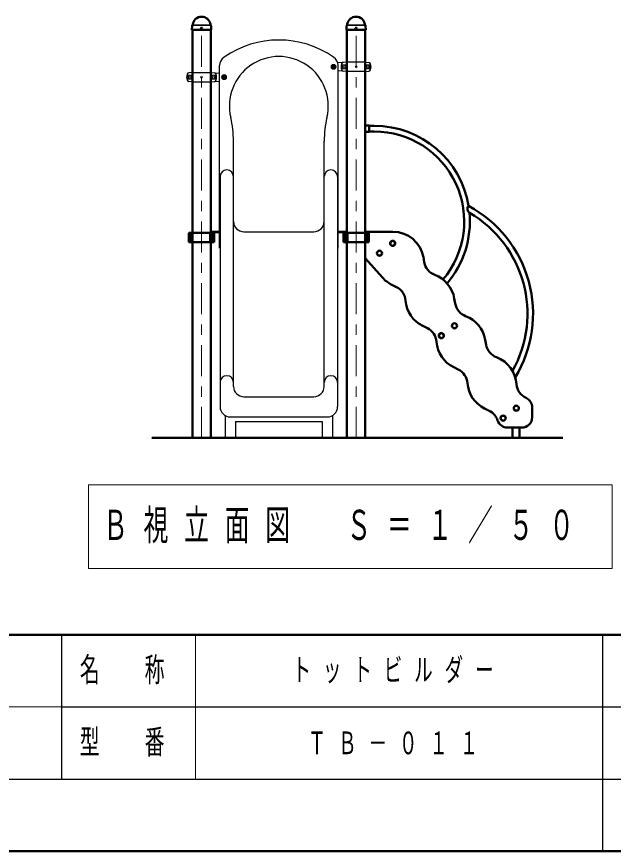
# Model space of a CAD drawing. Units: millimetres on the paper. Extents: x -385 to 0, y -297 to 267.
# Drawn here: x -191.9 to -133.9, y 0 to 81 of the extents above; entities that cross this region are included whole.
import ezdxf

# ---------------------------------------------------------------- set-up
doc = ezdxf.new("R2010")
doc.units = ezdxf.units.MM
doc.linetypes.add('USER1', pattern=[4.5, 2.5, -2])
doc.linetypes.add('USER2', pattern=[6, 3, -1, 1, -1])
doc.layers.add('1_50', color=140, linetype='Continuous', lineweight=50)
doc.layers.add('LY_6', color=7, linetype='Continuous', lineweight=13)
doc.layers.add('LY_7', color=7, linetype='Continuous')
doc.styles.add('ＭＳ ゴシック', font='')
doc.styles.get('ＭＳ ゴシック').set_extended_font_data('MS Gothic')

msp = doc.modelspace()

# ---------------------------------------------------------------- linework, layer by layer
at = {"layer": '1_50'}
for p, q in [((-174.804, 80.149), (-174.782, 80.171)), ((-173.011, 80.149), (-173.033, 80.171)), ((-159.804, 80.149), (-159.782, 80.171)), ((-158.011, 80.149), (-158.033, 80.171)), ((-174.836, 79.695), (-174.828, 80.091)), ((-174.827, 79.685), (-174.836, 79.695)), ((-174.827, 79.685), (-172.988, 79.685)), ((-174.797, 40.105), (-174.797, 79.685)), ((-173.017, 40.105), (-173.017, 79.685)), ((-172.978, 79.695), (-172.988, 79.685)), ((-172.978, 79.695), (-172.987, 80.091)), ((-159.836, 79.695), (-159.828, 80.091)), ((-159.827, 79.685), (-159.836, 79.695)), ((-159.827, 79.685), (-157.988, 79.685)), ((-159.797, 40.105), (-159.797, 79.685)), ((-158.017, 40.105), (-158.017, 79.685)), ((-157.978, 79.695), (-157.988, 79.685)), ((-157.978, 79.695), (-157.987, 80.091)), ((-157.635, 70.425), (-158.016, 70.425)), ((-157.635, 70.425), (-158.016, 70.425)), ((-157.635, 69.785), (-158.016, 69.785)), ((-157.635, 69.785), (-158.016, 69.785)), ((-157.635, 70.425), (-157.635, 69.785)), ((-157.635, 70.425), (-157.635, 69.785)), ((-157.141, 70.377), (-157.635, 70.377)), ((-157.141, 69.833), (-157.635, 69.833)), ((-175.144, 59.985), (-175.144, 59.085)), ((-172.671, 59.985), (-175.144, 59.985)), ((-174.977, 59.985), (-174.977, 59.085)), ((-173.073, 59.985), (-173.073, 59.085)), ((-173.016, 60.105), (-172.157, 60.105)), ((-173.016, 60.059), (-172.157, 60.059)), ((-172.886, 59.985), (-172.886, 59.085)), ((-172.827, 59.985), (-172.827, 59.085)), ((-172.671, 59.985), (-172.671, 59.085)), ((-159.798, 60.105), (-160.657, 60.105)), ((-159.798, 60.059), (-160.657, 60.059)), ((-160.144, 59.985), (-160.144, 59.085)), ((-160.144, 59.985), (-157.671, 59.985)), ((-159.988, 59.985), (-159.988, 59.085)), ((-159.929, 59.985), (-159.929, 59.085)), ((-159.742, 59.985), (-159.742, 59.085)), ((-155.328, 60.105), (-158.016, 60.105)), ((-157.837, 59.985), (-157.837, 59.085)), ((-157.671, 59.985), (-157.671, 59.085)), ((-172.671, 59.085), (-175.144, 59.085)), ((-160.144, 59.085), (-157.671, 59.085)), ((-158.016, 57.531), (-156.351, 55.66)), ((-152.288, 57.143), (-152.375, 57.635)), ((-154.99, 54.744), (-155.438, 54.965)), ((-149.288, 53.143), (-149.375, 53.635)), ((-151.99, 50.744), (-152.438, 50.965)), ((-146.288, 49.143), (-146.375, 49.635)), ((-148.99, 46.744), (-149.438, 46.965)), ((-145.99, 42.744), (-146.438, 42.965)), ((-141.822, 42.105), (-141.822, 43.069)), ((-142.822, 41.105), (-144.222, 41.105)), ((-143.737, 40.105), (-143.737, 41.105)), ((-143.057, 40.105), (-143.057, 41.105))]:
    msp.add_line(p, q, dxfattribs=at)
at = {"layer": '1_50', "color": 7, "lineweight": 13}
for p, q in [((-174.765, 80.185), (-173.053, 80.185)), ((-159.765, 80.185), (-158.053, 80.185)), ((-174.801, 80.115), (-173.014, 80.115)), ((-159.801, 80.115), (-158.014, 80.115)), ((-134.067, 35.567), (-184.867, 35.567)), ((-184.867, 35.567), (-184.867, 27.434)), ((-134.067, 27.434), (-134.067, 35.567)), ((-184.867, 27.434), (-134.067, 27.434))]:
    msp.add_line(p, q, dxfattribs=at)
at = {"layer": '1_50', "color": 7, "linetype": 'USER1', "lineweight": 13}
for p, q in [((-174.797, 80.105), (-173.017, 80.105)), ((-159.797, 80.105), (-158.017, 80.105))]:
    msp.add_line(p, q, dxfattribs=at)
at = {"layer": '1_50', "color": 7, "linetype": 'USER2', "lineweight": 13}
for p, q in [((-173.907, 40.105), (-173.907, 80.105)), ((-158.907, 40.105), (-158.907, 80.105))]:
    msp.add_line(p, q, dxfattribs=at)
at = {"layer": '1_50', "color": 21, "lineweight": 25}
for p, q in [((-172.157, 58.505), (-172.157, 76.221)), ((-160.657, 58.505), (-160.657, 76.221)), ((-170.807, 61.105), (-170.807, 68.887)), ((-162.007, 61.105), (-162.007, 68.887)), ((-172.107, 65.455), (-172.107, 43.143)), ((-170.807, 45.105), (-170.807, 65.455)), ((-162.007, 45.105), (-162.007, 65.455)), ((-160.707, 65.455), (-160.707, 43.143)), ((-169.807, 60.105), (-163.007, 60.105)), ((-169.807, 44.105), (-163.007, 44.105)), ((-171.107, 42.143), (-161.707, 42.143))]:
    msp.add_line(p, q, dxfattribs=at)
at = {"layer": '1_50', "color": 4, "lineweight": 25}
for p, q in [((-161.177, 76.151), (-161.097, 76.197)), ((-161.177, 76.151), (-161.177, 76.058)), ((-161.097, 76.197), (-161.017, 76.151)), ((-161.017, 76.151), (-161.017, 76.058)), ((-161.177, 76.058), (-161.097, 76.012)), ((-161.097, 76.012), (-161.017, 76.058)), ((-171.797, 75.151), (-171.717, 75.197)), ((-171.797, 75.151), (-171.797, 75.058)), ((-171.797, 75.058), (-171.717, 75.012)), ((-171.717, 75.197), (-171.637, 75.151)), ((-171.717, 75.012), (-171.637, 75.058)), ((-171.637, 75.151), (-171.637, 75.058))]:
    msp.add_line(p, q, dxfattribs=at)
at = {"layer": '1_50', "color": 2, "lineweight": 25}
for p, q in [((-159.827, 76.555), (-160.691, 76.479)), ((-157.987, 76.555), (-159.828, 76.555)), ((-157.987, 76.555), (-157.672, 76.527)), ((-174.827, 75.555), (-175.143, 75.527)), ((-174.827, 75.555), (-172.987, 75.555)), ((-172.987, 75.555), (-172.157, 75.482)), ((-159.827, 75.655), (-160.657, 75.727)), ((-157.987, 75.655), (-159.828, 75.655)), ((-157.987, 75.655), (-157.672, 75.682)), ((-174.827, 74.655), (-175.143, 74.682)), ((-174.827, 74.655), (-172.987, 74.655)), ((-172.987, 74.655), (-172.157, 74.727))]:
    msp.add_line(p, q, dxfattribs=at)
at = {"layer": '1_50', "color": 2, "lineweight": 13}
for p, q in [((-160.242, 75.92), (-160.242, 76.289)), ((-159.873, 76.289), (-160.242, 76.289)), ((-157.942, 76.289), (-157.573, 76.289)), ((-157.573, 75.92), (-157.573, 76.289)), ((-159.873, 75.92), (-160.242, 75.92)), ((-157.942, 75.92), (-157.573, 75.92)), ((-175.242, 74.92), (-175.242, 75.289)), ((-174.873, 75.289), (-175.242, 75.289)), ((-174.873, 74.92), (-175.242, 74.92)), ((-172.942, 75.289), (-172.573, 75.289)), ((-172.942, 74.92), (-172.573, 74.92)), ((-172.573, 74.92), (-172.573, 75.289))]:
    msp.add_line(p, q, dxfattribs=at)
at = {"layer": '1_50', "color": 131, "lineweight": 25}
for p, q in [((-171.607, 42.277), (-171.607, 40.105)), ((-161.207, 42.277), (-161.207, 40.105)), ((-170.607, 41.705), (-170.607, 40.105)), ((-170.607, 41.705), (-162.207, 41.705)), ((-162.207, 41.705), (-162.207, 40.105))]:
    msp.add_line(p, q, dxfattribs=at)
at = {"layer": '1_50', "color": 7}
msp.add_line((-138.831, 40.105), (-178.731, 40.105), dxfattribs=at)
at = {"layer": '1_50'}
for centre, radius in [((-173.907, 79.845), 0.06), ((-158.907, 79.845), 0.06), ((-155.357, 58.985), 0.25), ((-156.637, 58.025), 0.25), ((-149.357, 50.985), 0.25), ((-150.637, 50.025), 0.25), ((-143.357, 42.985), 0.25), ((-144.637, 42.025), 0.25)]:
    msp.add_circle(centre, radius, dxfattribs=at)
at = {"layer": '1_50', "color": 7, "lineweight": 13}
for centre, radius in [((-161.097, 76.105), 0.24), ((-171.717, 75.105), 0.24), ((-155.357, 58.985), 0.171), ((-156.637, 58.025), 0.171), ((-149.357, 50.985), 0.171), ((-150.637, 50.025), 0.171), ((-143.357, 42.985), 0.171), ((-144.637, 42.025), 0.171)]:
    msp.add_circle(centre, radius, dxfattribs=at)
at = {"layer": '1_50', "color": 4, "lineweight": 25}
for centre in [(-161.097, 76.105), (-171.717, 75.105)]:
    msp.add_circle(centre, 0.21, dxfattribs=at)
at = {"layer": '1_50', "color": 4, "linetype": 'USER1', "lineweight": 13}
for centre in [(-161.097, 76.105), (-171.717, 75.105)]:
    msp.add_circle(centre, 0.125, dxfattribs=at)
at = {"layer": '1_50', "color": 4, "lineweight": 13}
for centre in [(-161.097, 76.105), (-171.717, 75.105)]:
    msp.add_circle(centre, 0.11, dxfattribs=at)
at = {"layer": '1_50', "color": 2, "lineweight": 13}
for centre, radius in [((-160.057, 76.105), 0.185), ((-160.057, 76.105), 0.1), ((-158.907, 76.105), 0.1), ((-157.757, 76.105), 0.185), ((-157.757, 76.105), 0.1), ((-175.057, 75.105), 0.185), ((-175.057, 75.105), 0.1), ((-173.907, 75.105), 0.1), ((-172.757, 75.105), 0.185), ((-172.757, 75.105), 0.1)]:
    msp.add_circle(centre, radius, dxfattribs=at)
at = {"layer": '1_50'}
for centre, radius, start, end in [((-173.907, 80.105), 0.864, 90, 173.3676), ((-173.907, 80.105), 0.864, 6.6324, 90), ((-158.907, 80.105), 0.864, 90, 173.3676), ((-158.907, 80.105), 0.864, 6.6324, 90), ((-174.821, 80.211), 0.056, 315, 353.3676), ((-172.994, 80.211), 0.056, 186.6324, 225), ((-159.821, 80.211), 0.056, 315, 353.3676), ((-157.994, 80.211), 0.056, 186.6324, 225), ((-174.744, 80.09), 0.084, 135, 178.99605), ((-173.071, 80.09), 0.084, 1.00395, 45), ((-159.744, 80.09), 0.084, 135, 178.99605), ((-158.071, 80.09), 0.084, 1.00395, 45), ((-157.141, 61.105), 9.272, 9.35026, 90), ((-157.141, 61.105), 8.728, 319.8063, 90), ((-147.653, 62.313), 0.452, 138.76328, 235.75762), ((-153.603, 52.148), 11.872, 328.70731, 61.79978), ((-157.141, 61.105), 9.272, 319.61733, 5.17064), ((-153.603, 52.148), 11.328, 330.6897, 59.81513), ((-155.328, 57.105), 3, 10, 90), ((-150.713, 57.421), 1.6, 190, 249.42056), ((-152.33, 53.114), 3, 10, 69.42056), ((-154.111, 57.655), 3, 221.68267, 243.73979), ((-155.697, 53.309), 1.6, 4.31923, 63.7398), ((-151.111, 53.655), 3, 184.31923, 243.73979), ((-147.713, 53.421), 1.6, 190, 249.42056), ((-149.33, 49.114), 3, 10, 69.42056), ((-152.697, 49.309), 1.6, 4.31923, 63.7398), ((-148.111, 49.655), 3, 184.31923, 243.73979), ((-144.713, 49.421), 1.6, 190, 249.42056), ((-146.33, 45.114), 3, 3.98254, 69.42056), ((-149.697, 45.309), 1.6, 4.31923, 63.7398), ((-145.111, 45.655), 3, 184.31923, 243.73979), ((-141.741, 45.434), 1.6, 183.98254, 245.41667), ((-142.822, 43.069), 1, 0, 65.41667), ((-146.697, 41.309), 1.6, 17.81812, 63.7398), ((-142.822, 42.105), 1, 270, 0), ((-144.222, 42.105), 1, 197.81812, 270)]:
    msp.add_arc(centre, radius, start, end, dxfattribs=at)
at = {"layer": '1_50', "color": 21, "lineweight": 25}
for centre, radius, start, end in [((-166.407, 69.358), 9.346, 55.31079, 124.68922), ((-171.157, 76.221), 1, 123.36701, 180), ((-166.407, 72.305), 4.8, 346.64882, 193.35118), ((-161.657, 76.221), 1, 0, 56.63299), ((-180.807, 68.887), 10, 0, 13.35118), ((-152.007, 68.887), 10, 166.64882, 180), ((-171.457, 65.455), 0.65, 0, 180), ((-161.357, 65.455), 0.65, 0, 180), ((-169.807, 61.105), 1, 180, 270), ((-163.007, 61.105), 1, 270, 0), ((-171.457, 45.493), 0.65, 0, 180), ((-161.357, 45.493), 0.65, 0, 180), ((-169.807, 45.105), 1, 180, 270), ((-163.007, 45.105), 1, 270, 0), ((-171.107, 43.143), 1, 180, 270), ((-161.707, 43.143), 1, 270, 0)]:
    msp.add_arc(centre, radius, start, end, dxfattribs=at)
at = {"layer": '1_50', "color": 2, "lineweight": 25}
for centre, radius, start, end in [((-159.357, 76.105), 1, 163.80375, 196.19625), ((-160.126, 76.328), 0.2, 95, 163.80375), ((-157.689, 76.328), 0.2, 16.19625, 85), ((-158.457, 76.105), 1, 343.80375, 16.19625), ((-174.357, 75.105), 1, 163.80375, 196.19625), ((-175.126, 75.328), 0.2, 95, 163.80375), ((-172.689, 75.328), 0.2, 16.19625, 85), ((-173.457, 75.105), 1, 343.80375, 16.19625), ((-160.126, 75.881), 0.2, 196.19625, 265), ((-157.689, 75.881), 0.2, 275, 343.80375), ((-175.126, 74.881), 0.2, 196.19625, 265), ((-172.689, 74.881), 0.2, 275, 343.80375)]:
    msp.add_arc(centre, radius, start, end, dxfattribs=at)
at = {"layer": '1_50', "color": 2, "lineweight": 13}
for centre, start, end in [((-162.433, 76.105), 355.87048, 4.12952), ((-155.382, 76.105), 175.87048, 184.12952), ((-177.433, 75.105), 355.87048, 4.12952), ((-170.382, 75.105), 175.87048, 184.12952)]:
    msp.add_arc(centre, 2.567, start, end, dxfattribs=at)
at = {"layer": 'LY_6', "lineweight": 50}
for p, q in [((-385, 21), (0, 21)), ((-385, 0), (0, 0))]:
    msp.add_line(p, q, dxfattribs=at)
at = {"layer": 'LY_6', "color": 211, "lineweight": 25}
for p, q in [((-187.5, 21), (-187.5, 7)), ((-135, 21), (-135, 0)), ((-187.5, 14), (-70, 14)), ((-242.5, 7), (0, 7))]:
    msp.add_line(p, q, dxfattribs=at)
at = {"layer": 'LY_6'}
for p, q in [((-174.5, 21), (-174.5, 7)), ((-242.5, 14), (-187.5, 14))]:
    msp.add_line(p, q, dxfattribs=at)

# ---------------------------------------------------------------- texts
at = {"layer": '1_50', "color": 7, "insert": (-183.467, 31.501), "char_height": 2.933, "attachment_point": 4, "style": 'ＭＳ ゴシック'}
msp.add_mtext('\\T1.64;\\W0.6;Ｂ視立面図\u3000Ｓ＝１／５０', dxfattribs=at)
at = {"layer": 'LY_6', "color": 4, "char_height": 2.346, "attachment_point": 5, "style": 'ＭＳ ゴシック'}
for s, insert in [('\\T1.64;\\W0.6;名\u3000称', (-181, 17.5)), ('\\T1.64;\\W0.6;型\u3000番', (-181, 10.5))]:
    msp.add_mtext(s, dxfattribs=dict(at, insert=insert))
at = {"layer": 'LY_7', "char_height": 2.199, "attachment_point": 5, "style": 'ＭＳ ゴシック'}
for s, insert in [('\\T1.64;\\W0.6;トットビルダー', (-154.75, 17.5)), ('\\T1.64;\\W0.6;ＴＢ－０１１', (-154.75, 10.5))]:
    msp.add_mtext(s, dxfattribs=dict(at, insert=insert))

doc.saveas('drawing.dxf')
